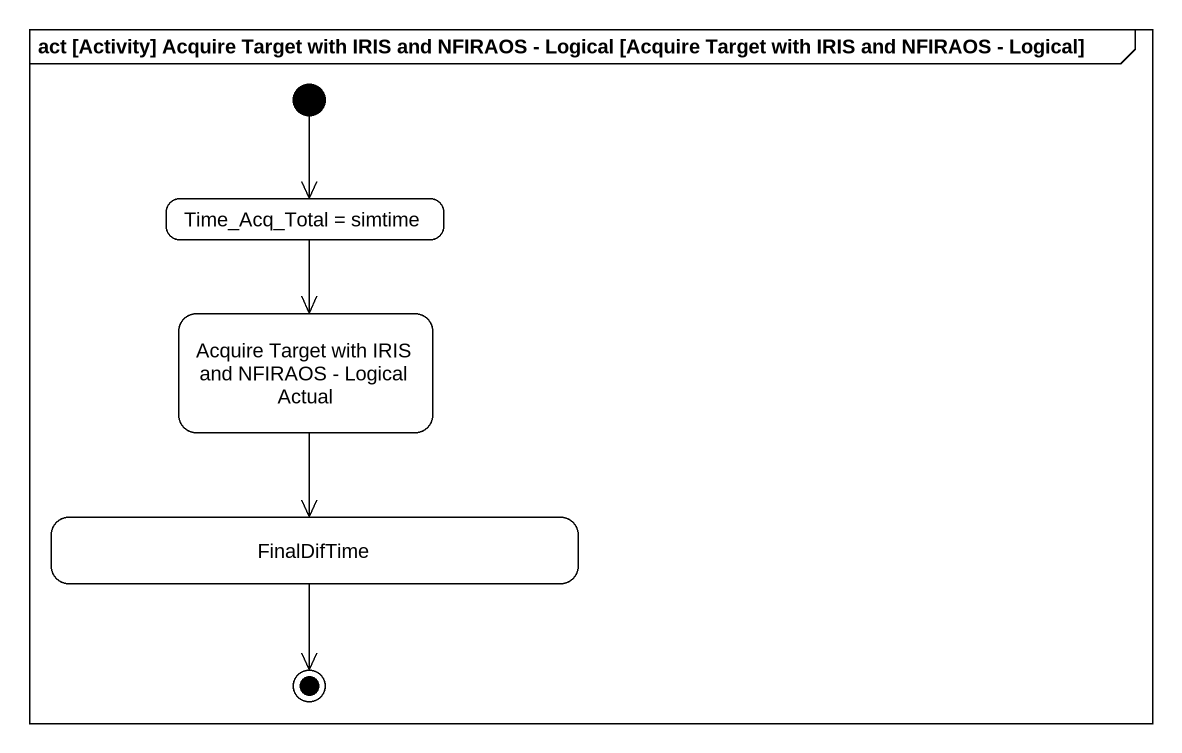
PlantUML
@startuml
mainframe act [Activity] Acquire Target with IRIS and NFIRAOS - Logical [Acquire Target with IRIS and NFIRAOS - Logical]
hide empty description
state "Time_Acq_Total = simtime" as Time_Acq_Total_simtime
state "Acquire Target with IRIS and NFIRAOS - Logical Actual" as Acquire_Target_with_IRIS
state FinalDifTime
[*] --> Time_Acq_Total_simtime
Time_Acq_Total_simtime --> Acquire_Target_with_IRIS
Acquire_Target_with_IRIS --> FinalDifTime
FinalDifTime --> [*]
@enduml
